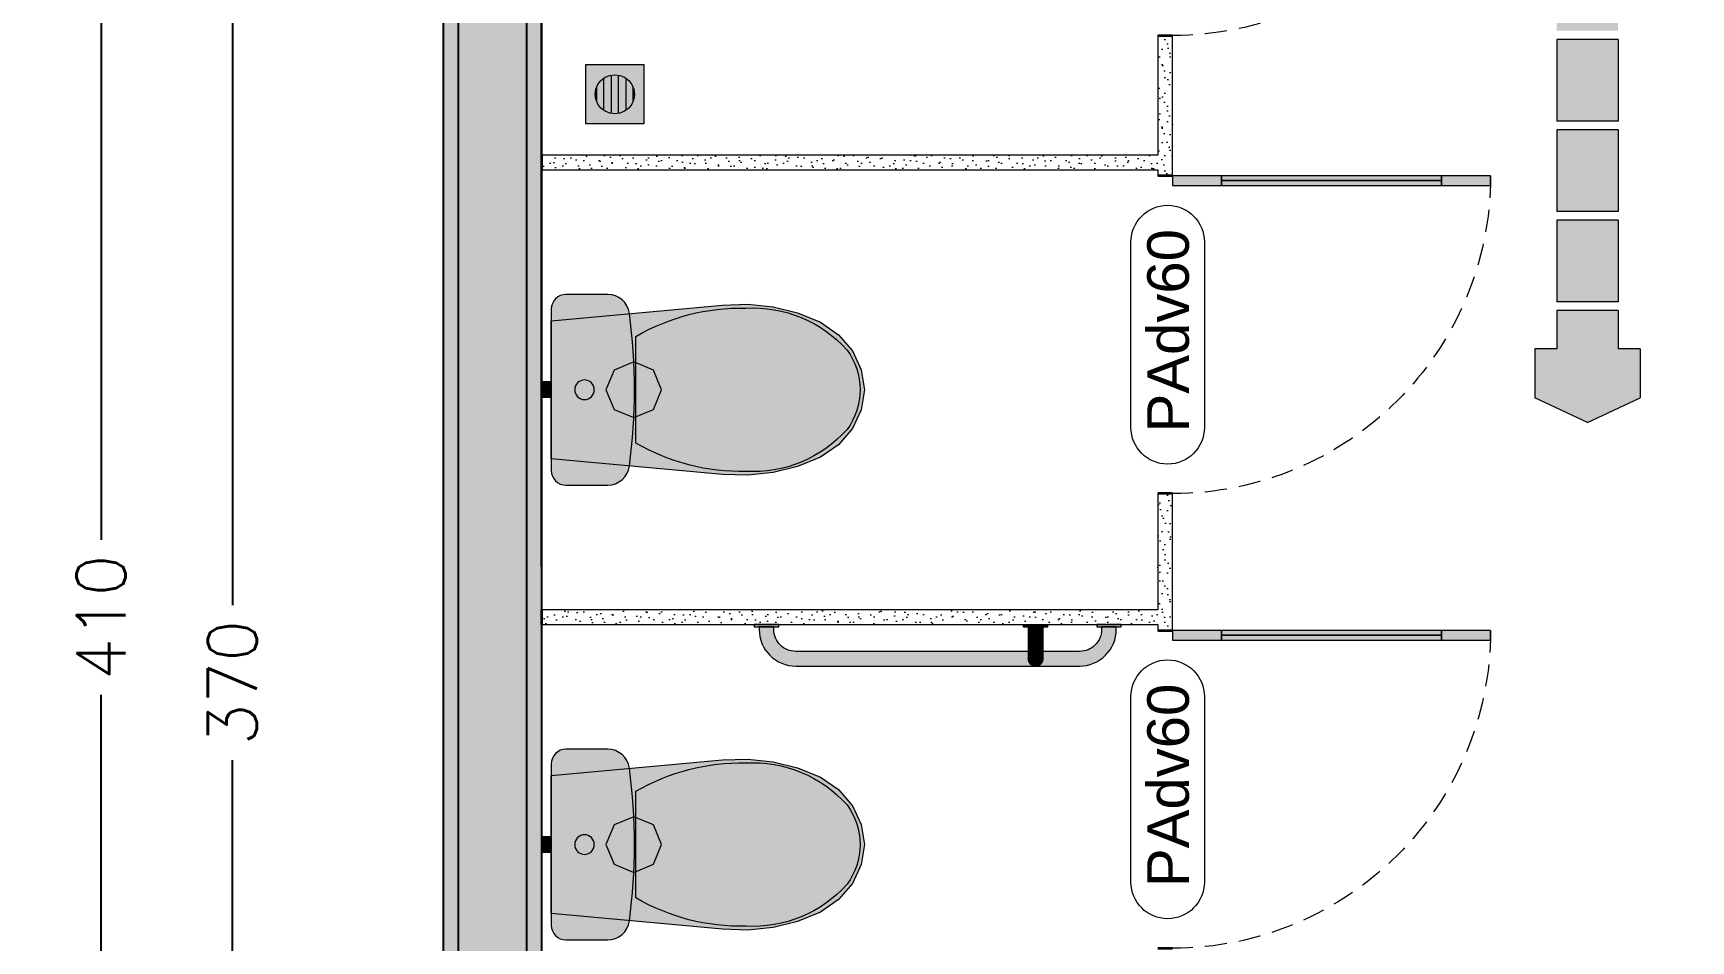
# Model space of a CAD drawing. Header units: metres. Extents: x -1783 to 21505, y -57 to 13660.
# Drawn here: x 11849.9 to 12188.8, y 12539.6 to 12725.2 of the extents above; entities that cross this region are included whole.
import ezdxf

# ---------------------------------------------------------------- set-up
doc = ezdxf.new("R2010")
doc.units = ezdxf.units.M
doc.header["$MEASUREMENT"] = 0
doc.linetypes.add('Dashed', pattern=[0.07, 0.045, -0.025])
for name, color, linetype, lineweight in [('Bombeiro', 1, 'Continuous', 0), ('LAJES.EST_Caneta_No__241', 7, 'Continuous', 13), ('LOUCAS-METAIS.ARQ_Caneta_No__96', 252, 'Continuous', 0), ('Marcadores de Porta Archicad_Caneta_No__7', 7, 'Continuous', 13), ('PAREDE CONSTRUIR_Caneta_No__241', 7, 'Continuous', 13), ('PAREDE CONSTRUIR_Caneta_No__3', 7, 'Continuous', 25), ('PAREDE.ARQ_Caneta_No__1', 7, 'Continuous', 35), ('PAREDE.ARQ_Caneta_No__241', 7, 'Continuous', 13), ('Portas Archicad_Caneta_No__1', 7, 'Continuous', 35), ('RALO_Caneta_No__96', 252, 'Continuous', 0)]:
    doc.layers.add(name, color=color, linetype=linetype, lineweight=lineweight)
for name, color, linetype in [('colorida chamar atenção', 10, 'Continuous'), ('cotas', 7, 'Continuous'), ('COTAS EXECUTIVO.EXEC', 7, 'Continuous'), ('Marcadores de Porta Archicad', 7, 'Continuous'), ('PAREDE CONSTRUIR', 7, 'Continuous'), ('Portas Archicad', 7, 'Continuous')]:
    doc.layers.add(name, color=color, linetype=linetype)
for name, color, linetype, lineweight, true_color in [('LOUCAS-METAIS.ARQ_Caneta_No__13', 7, 'Continuous', 0, 0xaaaaaa), ('LOUCAS-METAIS.ARQ_Caneta_No__18', 7, 'Continuous', 0, 0xdfdfdf), ('PAREDE.ARQ_Caneta_No__97', 7, 'Continuous', 5, 0x6b6b6b), ('Portas Archicad_Caneta_No__9', 7, 'Continuous', 5, 0x020202), ('Portas Archicad_Caneta_No__97', 7, 'Continuous', 5, 0x6b6b6b), ('RALO_Caneta_No__19', 7, 'Continuous', 0, 0xe9e9e9)]:
    doc.layers.add(name, color=color, linetype=linetype, lineweight=lineweight, true_color=true_color)
doc.styles.add('GENERATED_STYLE_1', font='arial.ttf')
doc.styles.add('R80', font='romans.shx', dxfattribs={"height": 10})
doc.dimstyles.new('1-50', dxfattribs={"dimtxt": 10, "dimasz": 5, "dimexe": 10, "dimexo": 10, "dimgap": 3, "dimtad": 1, "dimdec": 1, "dimrnd": 1, "dimdsep": 46, "dimtxsty": 'R80', "dimblk": 'DOT', "dimcen": 0, "dimclrd": 252, "dimclre": 252, "dimclrt": 252, "dimadec": 0, "dimazin": 0, "dimtfac": 1, "dimtdec": 1, "dimtix": 1, "dimtmove": 2, "dimatfit": 3, "dimldrblk": 'DOT', "dimfxl": 1, "dimtolj": 1, "dimarcsym": 0})
pattern_1 = [(45, (18585.2446, 16076.2687), (-1.59099026, 1.59099026), [0, -1.5, 0, -2.25]), (110, (18590.2446, 16076.2687), (2.1143084, 0.7695453), [0, -1.1, 0, -1.9])]

# ---------------------------------------------------------------- blocks, each defined once
blk = doc.blocks.new('_Dot')
at = {"color": 0, "linetype": 'ByBlock', "lineweight": -2}
blk.add_line((-0.5, 0), (-1, 0), dxfattribs=at)
at = {"color": 0, "linetype": 'ByBlock', "const_width": 0.5}
blk.add_lwpolyline([(-0.25, 0, 1), (0.25, 0, 1)], format="xyb", close=True, dxfattribs=at)
blk = doc.blocks.new('*D7198')
at = {"layer": 'COTAS EXECUTIVO.EXEC', "color": 252, "lineweight": -2, "transparency": 16777216}
for p, q in [((12086.34, 12791.3), (11880.68, 12791.3)), ((11890.68, 12786.3), (11890.68, 12608.21)), ((11890.68, 12425.89), (11890.68, 12576.49)), ((12711.34, 12420.89), (11880.68, 12420.89))]:
    blk.add_line(p, q, dxfattribs=at)
at = {"layer": 'COTAS EXECUTIVO.EXEC', "color": 252, "lineweight": -2, "transparency": 16777216, "xscale": 5, "yscale": 5, "zscale": 5}
for p, rotation in [((11890.68, 12791.3), 90), ((11890.68, 12420.89), 270)]:
    blk.add_blockref('_Dot', p, dxfattribs=dict(at, rotation=rotation))
at = {"layer": 'COTAS EXECUTIVO.EXEC', "color": 252, "transparency": 16777216, "insert": (11890.68, 12592.35), "char_height": 10, "attachment_point": 5, "rotation": 90, "style": 'R80'}
blk.add_mtext('\\A1;370', dxfattribs=at)
blk = doc.blocks.new('*D7249')
at = {"layer": 'COTAS EXECUTIVO.EXEC', "color": 252, "lineweight": -2, "transparency": 16777216}
for p, q in [((11953.84, 12616.1), (11953.84, 12855.05)), ((11963.84, 12821.3), (11963.84, 12855.05)), ((11948.84, 12845.05), (11943.84, 12845.05)), ((11953.84, 12845.05), (11963.84, 12845.05)), ((11968.84, 12845.05), (11973.84, 12845.05))]:
    blk.add_line(p, q, dxfattribs=at)
at = {"layer": 'COTAS EXECUTIVO.EXEC', "color": 252, "lineweight": -2, "transparency": 16777216, "xscale": 5, "yscale": 5, "zscale": 5}
blk.add_blockref('_Dot', (11953.84, 12845.05), dxfattribs=at)
at = {"layer": 'COTAS EXECUTIVO.EXEC', "color": 252, "lineweight": -2, "transparency": 16777216, "xscale": 5, "yscale": 5, "zscale": 5, "rotation": 180}
blk.add_blockref('_Dot', (11963.84, 12845.05), dxfattribs=at)
at = {"layer": 'COTAS EXECUTIVO.EXEC', "color": 252, "transparency": 16777216, "insert": (11936.12, 12845.05), "char_height": 10, "attachment_point": 5, "style": 'R80'}
blk.add_mtext('\\A1;10', dxfattribs=at)
blk = doc.blocks.new('*D7251')
at = {"layer": 'COTAS EXECUTIVO.EXEC', "color": 252, "lineweight": -2, "transparency": 16777216}
for p, q in [((12043.84, 12821.3), (12043.84, 12855.05)), ((12238.85, 12510.89), (12238.85, 12855.05)), ((12048.84, 12845.05), (12125.8, 12845.05)), ((12233.85, 12845.05), (12156.09, 12845.05))]:
    blk.add_line(p, q, dxfattribs=at)
at = {"layer": 'COTAS EXECUTIVO.EXEC', "color": 252, "lineweight": -2, "transparency": 16777216, "xscale": 5, "yscale": 5, "zscale": 5, "rotation": 180}
blk.add_blockref('_Dot', (12043.84, 12845.05), dxfattribs=at)
at = {"layer": 'COTAS EXECUTIVO.EXEC', "color": 252, "lineweight": -2, "transparency": 16777216, "xscale": 5, "yscale": 5, "zscale": 5}
blk.add_blockref('_Dot', (12238.85, 12845.05), dxfattribs=at)
at = {"layer": 'COTAS EXECUTIVO.EXEC', "color": 252, "transparency": 16777216, "insert": (12140.94, 12845.05), "char_height": 10, "attachment_point": 5, "style": 'R80'}
blk.add_mtext('\\A1;195', dxfattribs=at)
blk = doc.blocks.new('*D7408')
at = {"layer": 'COTAS EXECUTIVO.EXEC', "color": 252, "lineweight": -2, "transparency": 16777216}
for p, q in [((11923.84, 12811.3), (11853.83, 12811.3)), ((11863.83, 12806.3), (11863.83, 12621.55)), ((11863.83, 12405.89), (11863.83, 12589.84)), ((11923.84, 12400.89), (11853.83, 12400.89))]:
    blk.add_line(p, q, dxfattribs=at)
at = {"layer": 'COTAS EXECUTIVO.EXEC', "color": 252, "lineweight": -2, "transparency": 16777216, "xscale": 5, "yscale": 5, "zscale": 5}
for p, rotation in [((11863.83, 12811.3), 90), ((11863.83, 12400.89), 270)]:
    blk.add_blockref('_Dot', p, dxfattribs=dict(at, rotation=rotation))
at = {"layer": 'COTAS EXECUTIVO.EXEC', "color": 252, "transparency": 16777216, "insert": (11863.83, 12605.7), "char_height": 10, "attachment_point": 5, "rotation": 90, "style": 'R80'}
blk.add_mtext('\\A1;410', dxfattribs=at)
blk = doc.blocks.new('*D7442')
at = {"layer": 'COTAS EXECUTIVO.EXEC', "color": 252, "lineweight": -2, "transparency": 16777216}
for p, q in [((11933.84, 12524.25), (11933.84, 12885.48)), ((12238.85, 12510.89), (12238.85, 12885.48)), ((11938.84, 12875.48), (12056.74, 12875.48)), ((12233.85, 12875.48), (12088.46, 12875.48))]:
    blk.add_line(p, q, dxfattribs=at)
at = {"layer": 'COTAS EXECUTIVO.EXEC', "color": 252, "lineweight": -2, "transparency": 16777216, "xscale": 5, "yscale": 5, "zscale": 5, "rotation": 180}
blk.add_blockref('_Dot', (11933.84, 12875.48), dxfattribs=at)
at = {"layer": 'COTAS EXECUTIVO.EXEC', "color": 252, "lineweight": -2, "transparency": 16777216, "xscale": 5, "yscale": 5, "zscale": 5}
blk.add_blockref('_Dot', (12238.85, 12875.48), dxfattribs=at)
at = {"layer": 'COTAS EXECUTIVO.EXEC', "color": 252, "transparency": 16777216, "insert": (12072.6, 12875.48), "char_height": 10, "attachment_point": 5, "style": 'R80'}
blk.add_mtext('\\A1;305', dxfattribs=at)
blk = doc.blocks.new('Door 26_5')
at = {"layer": 'Portas Archicad', "linetype": 'Continuous', "lineweight": 0, "true_color": 0xffffff}
for points in [[(0.325, 0.65), (0.305, 0.65), (0.305, 0.55), (0.325, 0.55)], [(0.315, 0.55), (0.305, 0.55), (0.305, 0.1), (0.315, 0.1)], [(0.325, 0.55), (0.315, 0.55), (0.315, 0.1), (0.325, 0.1)], [(0.305, 0), (0.325, 0), (0.325, 0.1), (0.305, 0.1)]]:
    blk.add_hatch(color=7, dxfattribs=at).paths.add_polyline_path(points)
at = {"layer": 'Portas Archicad_Caneta_No__1', "color": 7, "linetype": 'Continuous', "lineweight": 35}
for p, q in [((-0.325, -0.03), (-0.325, 0)), ((-0.325, -0.03), (-0.325, 0)), ((0.325, -0.03), (0.325, 0)), ((0.325, -0.03), (0.325, 0))]:
    blk.add_line(p, q, dxfattribs=at)
at = {"layer": 'Portas Archicad_Caneta_No__9', "color": 18, "linetype": 'Continuous', "lineweight": 5, "true_color": 0x020202}
for p, q in [((0.305, 0.55), (0.305, 0.65)), ((0.305, 0.65), (0.325, 0.65)), ((0.325, 0.65), (0.325, 0.55)), ((0.325, 0.55), (0.305, 0.55)), ((0.315, 0.55), (0.315, 0.1)), ((0.305, 0), (0.305, 0.1)), ((0.305, 0.1), (0.325, 0.1)), ((0.325, 0.1), (0.325, 0)), ((0.325, 0), (0.305, 0))]:
    blk.add_line(p, q, dxfattribs=at)
at = {"layer": 'Portas Archicad_Caneta_No__9', "color": 18, "linetype": 'Continuous', "lineweight": 5, "true_color": 0x020202, "flags": 128}
for points in [[(0.315, 0.55), (0.315, 0.1), (0.305, 0.1), (0.305, 0.55)], [(0.325, 0.55), (0.325, 0.1), (0.315, 0.1), (0.315, 0.55)]]:
    blk.add_lwpolyline(points, close=True, dxfattribs=at)
at = {"layer": 'Portas Archicad_Caneta_No__97', "color": 251, "linetype": 'Dashed', "lineweight": 5, "true_color": 0x6b6b6b}
blk.add_arc((0.325, 0), 0.65, 90, 180, dxfattribs=at)
blk = doc.blocks.new('Door 26_6')
at = {"layer": 'Portas Archicad', "linetype": 'Continuous', "lineweight": 0, "true_color": 0xffffff}
for points in [[(0.325, 0.65), (0.305, 0.65), (0.305, 0.55), (0.325, 0.55)], [(0.315, 0.55), (0.305, 0.55), (0.305, 0.1), (0.315, 0.1)], [(0.325, 0.55), (0.315, 0.55), (0.315, 0.1), (0.325, 0.1)], [(0.305, 0), (0.325, 0), (0.325, 0.1), (0.305, 0.1)]]:
    blk.add_hatch(color=7, dxfattribs=at).paths.add_polyline_path(points)
at = {"layer": 'Portas Archicad_Caneta_No__1', "color": 7, "linetype": 'Continuous', "lineweight": 35}
for p, q in [((-0.325, 0), (-0.325, -0.03)), ((-0.325, 0), (-0.325, -0.03)), ((0.325, 0), (0.325, -0.03)), ((0.325, 0), (0.325, -0.03))]:
    blk.add_line(p, q, dxfattribs=at)
at = {"layer": 'Portas Archicad_Caneta_No__9', "color": 18, "linetype": 'Continuous', "lineweight": 5, "true_color": 0x020202}
for p, q in [((0.305, 0.55), (0.305, 0.65)), ((0.305, 0.65), (0.325, 0.65)), ((0.325, 0.65), (0.325, 0.55)), ((0.325, 0.55), (0.305, 0.55)), ((0.315, 0.55), (0.315, 0.1)), ((0.305, 0), (0.305, 0.1)), ((0.305, 0.1), (0.325, 0.1)), ((0.325, 0.1), (0.325, 0)), ((0.325, 0), (0.305, 0))]:
    blk.add_line(p, q, dxfattribs=at)
at = {"layer": 'Portas Archicad_Caneta_No__9', "color": 18, "linetype": 'Continuous', "lineweight": 5, "true_color": 0x020202, "flags": 128}
for points in [[(0.315, 0.55), (0.315, 0.1), (0.305, 0.1), (0.305, 0.55)], [(0.325, 0.55), (0.325, 0.1), (0.315, 0.1), (0.315, 0.55)]]:
    blk.add_lwpolyline(points, close=True, dxfattribs=at)
at = {"layer": 'Portas Archicad_Caneta_No__97', "color": 251, "linetype": 'Dashed', "lineweight": 5, "true_color": 0x6b6b6b}
blk.add_arc((0.325, 0), 0.65, 90, 180, dxfattribs=at)
blk = doc.blocks.new('WC Disabled 26')
at = {"layer": 'LOUCAS-METAIS.ARQ_Caneta_No__18', "linetype": 'Continuous', "lineweight": 0, "true_color": 0xdfdfdf}
for points in [[(-0.0113, -0.02), (0, -0.02), (0, 0), (-0.0113, 0)], [(0, -0.02), (0.0113, -0.02), (0.0113, 0), (0, 0)], [(0.0113, -0.02), (0.016, -0.02), (0.016, 0), (0.0113, 0)], [(0.165, -0.02), (-0.165, -0.02, 0.414214), (-0.195, -0.05), (-0.195, -0.1354, 0.375967), (-0.1562, -0.1797, 0.066259), (0.1562, -0.1797, 0.375967), (0.195, -0.1354), (0.195, -0.05, 0.414214)], [(-0.1694, -0.4734), (-0.157, -0.5232), (-0.138, -0.5701), (-0.1124, -0.6073), (-0.0794, -0.6358), (-0.041, -0.6538), (0, -0.66), (0.041, -0.6538), (0.0794, -0.6358), (0.1124, -0.6073), (0.138, -0.5701), (0.157, -0.5232), (0.1694, -0.4734), (0.1749, -0.4221), (0.1733, -0.3704), (0.141, -0.02), (-0.141, -0.02), (-0.1733, -0.3704), (-0.1749, -0.4221)], [(-0.016, -0.02), (-0.0113, -0.02), (-0.0113, 0), (-0.016, 0)]]:
    blk.add_hatch(color=254, dxfattribs=at).paths.add_polyline_path(points)
at = {"layer": 'LOUCAS-METAIS.ARQ_Caneta_No__13', "color": 253, "linetype": 'Continuous', "lineweight": 0, "true_color": 0xaaaaaa}
for p, q in [((-0.0113, 0), (0, 0)), ((0, 0), (0.0113, 0)), ((0.0113, 0), (0.016, 0)), ((0.016, -0.02), (0.016, 0)), ((-0.016, 0), (-0.0113, 0)), ((-0.016, -0.02), (-0.016, 0)), ((-0.016, -0.02), (-0.0113, -0.02)), ((-0.0113, -0.02), (0, -0.02)), ((0, -0.02), (0.0113, -0.02)), ((0.0113, -0.02), (0.016, -0.02)), ((-0.0403, -0.1484), (0, -0.1317)), ((0, -0.1317), (0.0403, -0.1484)), ((-0.057, -0.1887), (-0.0403, -0.1484)), ((0.0403, -0.1484), (0.057, -0.1887)), ((0, -0.193), (-0.1089, -0.193)), ((-0.0403, -0.229), (-0.057, -0.1887)), ((0.1089, -0.193), (0, -0.193)), ((0.057, -0.1887), (0.0403, -0.229)), ((0, -0.2457), (-0.0403, -0.229)), ((0.0403, -0.229), (0, -0.2457))]:
    blk.add_line(p, q, dxfattribs=at)
at = {"layer": 'LOUCAS-METAIS.ARQ_Caneta_No__13', "color": 253, "linetype": 'Continuous', "lineweight": 0, "true_color": 0xaaaaaa, "flags": 128}
blk.add_lwpolyline([(0.165, -0.02, -0.414214), (0.195, -0.05), (0.195, -0.1354, -0.375967), (0.1562, -0.1797, -0.066259), (-0.1562, -0.1797, -0.375967), (-0.195, -0.1354), (-0.195, -0.05, -0.414214), (-0.165, -0.02)], format="xyb", close=True, dxfattribs=at)
blk.add_lwpolyline([(-0.1694, -0.4734), (-0.157, -0.5232), (-0.138, -0.5701), (-0.1124, -0.6073), (-0.0794, -0.6358), (-0.041, -0.6538), (0, -0.66), (0.041, -0.6538), (0.0794, -0.6358), (0.1124, -0.6073), (0.138, -0.5701), (0.157, -0.5232), (0.1694, -0.4734), (0.1749, -0.4221), (0.1733, -0.3704), (0.141, -0.02), (-0.141, -0.02), (-0.1733, -0.3704), (-0.1749, -0.4221)], close=True, dxfattribs=at)
at = {"layer": 'LOUCAS-METAIS.ARQ_Caneta_No__13', "color": 253, "linetype": 'Continuous', "lineweight": 0, "true_color": 0xaaaaaa}
blk.add_circle((0, -0.088), 0.02, dxfattribs=at)
for centre, major_axis, start_param, end_param in [((0.2581, -0.4079), (0, 0.4255), 1.041392, 1.594412), ((-0.2581, -0.4079), (0, 0.4255), 4.688771, 5.241791), ((0.0895, -0.4323), (0, 0.2571), 1.515065, 2.415654), ((-0.0895, -0.4323), (0, 0.2571), 3.867528, 4.768116), ((0.0008, -0.5128), (0, 0.1386), 2.509088, 3.135732), ((-0.0008, -0.5128), (0, 0.1386), 3.147454, 3.774097)]:
    blk.add_ellipse(centre, major_axis=major_axis, ratio=0.999377, start_param=start_param, end_param=end_param, dxfattribs=at)
blk = doc.blocks.new('Rectangular Floor Drain 26')
at = {"layer": 'RALO_Caneta_No__19', "linetype": 'Continuous', "lineweight": 0, "true_color": 0xe9e9e9}
h = blk.add_hatch(color=254, dxfattribs=at)
h.paths.add_polyline_path([(-0.06, 0.06), (-0.06, -0.06), (0.06, -0.06), (0.06, 0.06)])
h.paths.add_polyline_path([(0.04, 0), (0.0386, -0.0104), (0.0346, -0.02), (0.0283, -0.0283), (0.02, -0.0346), (0.0104, -0.0386), (0, -0.04), (-0.0104, -0.0386), (-0.02, -0.0346), (-0.0283, -0.0283), (-0.0346, -0.02), (-0.0386, -0.0104), (-0.04, 0), (-0.0386, 0.0104), (-0.0346, 0.02), (-0.0283, 0.0283), (-0.02, 0.0346), (-0.0104, 0.0386), (0, 0.04), (0.0104, 0.0386), (0.02, 0.0346), (0.0283, 0.0283), (0.0346, 0.02), (0.0386, 0.0104)], flags=0)
for points in [[(-0.0283, 0.0283), (-0.0327, 0.0225), (0.0327, 0.0225), (0.0283, 0.0283), (0.02, 0.0346), (0.0131, 0.0375), (-0.0131, 0.0375), (-0.02, 0.0346)], [(-0.0131, 0.0375), (0.0131, 0.0375), (0.0104, 0.0386), (0, 0.04), (-0.0104, 0.0386)], [(-0.039, 0.0075), (-0.04, 0), (-0.039, -0.0075), (0.039, -0.0075), (0.04, 0), (0.039, 0.0075)], [(-0.0386, 0.0104), (-0.039, 0.0075), (0.039, 0.0075), (0.0386, 0.0104), (0.0346, 0.02), (0.0327, 0.0225), (-0.0327, 0.0225), (-0.0346, 0.02)], [(-0.039, -0.0075), (-0.0386, -0.0104), (-0.0346, -0.02), (-0.0327, -0.0225), (0.0327, -0.0225), (0.0346, -0.02), (0.0386, -0.0104), (0.039, -0.0075)], [(-0.0327, -0.0225), (-0.0283, -0.0283), (-0.02, -0.0346), (-0.0131, -0.0375), (0.0131, -0.0375), (0.02, -0.0346), (0.0283, -0.0283), (0.0327, -0.0225)], [(0.0131, -0.0375), (-0.0131, -0.0375), (-0.0104, -0.0386), (0, -0.04), (0.0104, -0.0386)]]:
    blk.add_hatch(color=254, dxfattribs=at).paths.add_polyline_path(points)
at = {"layer": 'RALO_Caneta_No__96', "color": 252, "linetype": 'Continuous', "lineweight": 0}
for p, q in [((-0.06, 0.06), (-0.06, -0.06)), ((0.06, 0.06), (-0.06, 0.06)), ((-0.0283, 0.0283), (-0.02, 0.0346)), ((-0.02, 0.0346), (-0.0104, 0.0386)), ((0.0131, 0.0375), (-0.0131, 0.0375)), ((-0.0104, 0.0386), (0, 0.04)), ((0, 0.04), (0.0104, 0.0386)), ((0.0104, 0.0386), (0.02, 0.0346)), ((0.02, 0.0346), (0.0283, 0.0283)), ((0.06, -0.06), (0.06, 0.06)), ((-0.04, 0), (-0.0386, 0.0104)), ((-0.0386, -0.0104), (-0.04, 0)), ((0.039, 0.0075), (-0.039, 0.0075)), ((-0.0386, 0.0104), (-0.0346, 0.02)), ((-0.0346, 0.02), (-0.0283, 0.0283)), ((-0.0327, 0.0225), (0.0327, 0.0225)), ((0.0283, 0.0283), (0.0346, 0.02)), ((0.0346, 0.02), (0.0386, 0.0104)), ((0.0386, 0.0104), (0.04, 0)), ((0.04, 0), (0.0386, -0.0104)), ((-0.039, -0.0075), (0.039, -0.0075)), ((-0.0346, -0.02), (-0.0386, -0.0104)), ((-0.0283, -0.0283), (-0.0346, -0.02)), ((0.0327, -0.0225), (-0.0327, -0.0225)), ((-0.02, -0.0346), (-0.0283, -0.0283)), ((0.0283, -0.0283), (0.02, -0.0346)), ((0.0346, -0.02), (0.0283, -0.0283)), ((0.0386, -0.0104), (0.0346, -0.02)), ((-0.06, -0.06), (0.06, -0.06)), ((-0.0104, -0.0386), (-0.02, -0.0346)), ((-0.0131, -0.0375), (0.0131, -0.0375)), ((0, -0.04), (-0.0104, -0.0386)), ((0.0104, -0.0386), (0, -0.04)), ((0.02, -0.0346), (0.0104, -0.0386))]:
    blk.add_line(p, q, dxfattribs=at)
blk = doc.blocks.new('Grab Bar 26_4')
at = {"layer": 'LOUCAS-METAIS.ARQ_Caneta_No__18', "linetype": 'Continuous', "lineweight": 0, "true_color": 0xdfdfdf}
for points in [[(-0.375, 0), (-0.375, -0.005), (-0.325, -0.005), (-0.325, 0)], [(0.325, 0), (0.325, -0.005), (0.375, -0.005), (0.375, 0)], [(-0.365, -0.005), (-0.365, -0.01, 0.414214), (-0.29, -0.085), (0.29, -0.085, 0.414214), (0.365, -0.01), (0.365, -0.005), (0.335, -0.005), (0.335, -0.01, -0.414214), (0.29, -0.055), (-0.29, -0.055, -0.414214), (-0.335, -0.01), (-0.335, -0.005)]]:
    blk.add_hatch(color=254, dxfattribs=at).paths.add_polyline_path(points)
at = {"layer": 'LOUCAS-METAIS.ARQ_Caneta_No__96', "color": 252, "linetype": 'Continuous', "lineweight": 0, "flags": 128}
for points in [[(-0.375, 0), (-0.375, -0.005), (-0.325, -0.005), (-0.325, 0)], [(0.325, 0), (0.325, -0.005), (0.375, -0.005), (0.375, 0)]]:
    blk.add_lwpolyline(points, close=True, dxfattribs=at)
blk.add_lwpolyline([(-0.365, -0.005), (-0.365, -0.01, 0.414214), (-0.29, -0.085), (0.29, -0.085, 0.414214), (0.365, -0.01), (0.365, -0.005), (0.335, -0.005), (0.335, -0.01, -0.414214), (0.29, -0.055), (-0.29, -0.055, -0.414214), (-0.335, -0.01), (-0.335, -0.005)], format="xyb", close=True, dxfattribs=at)
blk = doc.blocks.new('Grab Bar 26_3')
at = {"layer": 'LOUCAS-METAIS.ARQ_Caneta_No__18', "linetype": 'Continuous', "lineweight": 0, "true_color": 0xdfdfdf}
for points in [[(-0.017, 0), (-0.017, -0.005), (-0.0108, -0.005), (-0.0108, 0)], [(-0.0108, -0.005), (-0.0037, -0.005), (-0.0037, 0), (-0.0108, 0)], [(-0.0037, 0), (-0.0037, -0.005), (0.0037, -0.005), (0.0037, 0)], [(0.0037, -0.005), (0.0108, -0.005), (0.0108, 0), (0.0037, 0)], [(0.0108, 0), (0.0108, -0.005), (0.017, -0.005), (0.017, 0)], [(0.017, -0.005), (0.0217, -0.005), (0.0217, 0), (0.017, 0)], [(0.0217, -0.005), (0.0244, -0.005), (0.0244, 0), (0.0217, 0)], [(0.0244, 0), (0.0244, -0.005), (0.0249, -0.005), (0.0249, 0)], [(-0.0249, 0), (-0.0249, -0.005), (-0.0244, -0.005), (-0.0244, 0)], [(-0.0244, -0.005), (-0.0217, -0.005), (-0.0217, 0), (-0.0244, 0)], [(-0.0217, -0.005), (-0.017, -0.005), (-0.017, 0), (-0.0217, 0)], [(-0.015, -0.01), (-0.0147, -0.0102), (-0.0147, -0.005), (-0.015, -0.005)], [(-0.015, -0.01), (-0.015, -0.0234), (-0.0147, -0.024), (-0.0147, -0.0102)], [(-0.0147, -0.024), (-0.015, -0.0234), (-0.015, -0.0361), (-0.0147, -0.0373)], [(-0.0147, -0.005), (-0.0147, -0.0102), (-0.014, -0.0103), (-0.014, -0.005)], [(-0.0147, -0.0102), (-0.0147, -0.024), (-0.014, -0.0246), (-0.014, -0.0103)], [(-0.0147, -0.024), (-0.0147, -0.0373), (-0.014, -0.0384), (-0.014, -0.0246)], [(-0.014, -0.0103), (-0.0129, -0.0104), (-0.0129, -0.005), (-0.014, -0.005)], [(-0.014, -0.0246), (-0.0129, -0.0251), (-0.0129, -0.0104), (-0.014, -0.0103)], [(-0.014, -0.0246), (-0.014, -0.0384), (-0.0129, -0.0394), (-0.0129, -0.0251)], [(-0.0129, -0.005), (-0.0129, -0.0104), (-0.0113, -0.0106), (-0.0113, -0.005)], [(-0.0113, -0.0106), (-0.0129, -0.0104), (-0.0129, -0.0251), (-0.0113, -0.0256)], [(-0.0129, -0.0251), (-0.0129, -0.0394), (-0.0113, -0.0403), (-0.0113, -0.0256)], [(-0.0113, -0.005), (-0.0113, -0.0106), (-0.0094, -0.0107), (-0.0094, -0.005)], [(-0.0094, -0.0107), (-0.0113, -0.0106), (-0.0113, -0.0256), (-0.0094, -0.026)], [(-0.0094, -0.026), (-0.0113, -0.0256), (-0.0113, -0.0403), (-0.0094, -0.0411)], [(-0.0094, -0.0107), (-0.0073, -0.0107), (-0.0073, -0.005), (-0.0094, -0.005)], [(-0.0094, -0.0107), (-0.0094, -0.026), (-0.0073, -0.0263), (-0.0073, -0.0107)], [(-0.0094, -0.0411), (-0.0073, -0.0418), (-0.0073, -0.0263), (-0.0094, -0.026)], [(-0.0073, -0.005), (-0.0073, -0.0107), (-0.0049, -0.0108), (-0.0049, -0.005)], [(-0.0049, -0.0108), (-0.0073, -0.0107), (-0.0073, -0.0263), (-0.0049, -0.0265)], [(-0.0049, -0.0265), (-0.0073, -0.0263), (-0.0073, -0.0418), (-0.0049, -0.0422)], [(-0.0049, -0.005), (-0.0049, -0.0108), (-0.0023, -0.0108), (-0.0023, -0.005)], [(-0.0023, -0.0108), (-0.0049, -0.0108), (-0.0049, -0.0265), (-0.0023, -0.0267)], [(-0.0023, -0.0267), (-0.0049, -0.0265), (-0.0049, -0.0422), (-0.0023, -0.0425)], [(-0.0023, -0.005), (-0.0023, -0.0108), (0.0003, -0.0108), (0.0003, -0.005)], [(0.0003, -0.0108), (-0.0023, -0.0108), (-0.0023, -0.0267), (0.0003, -0.0267)], [(0.0003, -0.0267), (-0.0023, -0.0267), (-0.0023, -0.0425), (0.0003, -0.0426)], [(0.0003, -0.005), (0.0003, -0.0108), (0.0029, -0.0108), (0.0029, -0.005)], [(0.0029, -0.0108), (0.0003, -0.0108), (0.0003, -0.0267), (0.0029, -0.0266)], [(0.0029, -0.0266), (0.0003, -0.0267), (0.0003, -0.0426), (0.0029, -0.0425)], [(0.0029, -0.0108), (0.0054, -0.0108), (0.0054, -0.005), (0.0029, -0.005)], [(0.0029, -0.0266), (0.0054, -0.0265), (0.0054, -0.0108), (0.0029, -0.0108)], [(0.0029, -0.0425), (0.0054, -0.0421), (0.0054, -0.0265), (0.0029, -0.0266)], [(0.0054, -0.005), (0.0054, -0.0108), (0.0077, -0.0107), (0.0077, -0.005)], [(0.0077, -0.0107), (0.0054, -0.0108), (0.0054, -0.0265), (0.0077, -0.0262)], [(0.0077, -0.0262), (0.0054, -0.0265), (0.0054, -0.0421), (0.0077, -0.0416)], [(0.0077, -0.005), (0.0077, -0.0107), (0.0098, -0.0106), (0.0098, -0.005)], [(0.0098, -0.0106), (0.0077, -0.0107), (0.0077, -0.0262), (0.0098, -0.0259)], [(0.0098, -0.0259), (0.0077, -0.0262), (0.0077, -0.0416), (0.0098, -0.041)], [(0.0098, -0.005), (0.0098, -0.0106), (0.0117, -0.0105), (0.0117, -0.005)], [(0.0098, -0.0106), (0.0098, -0.0259), (0.0117, -0.0255), (0.0117, -0.0105)], [(0.0098, -0.0259), (0.0098, -0.041), (0.0117, -0.0402), (0.0117, -0.0255)], [(0.0117, -0.005), (0.0117, -0.0105), (0.0131, -0.0104), (0.0131, -0.005)], [(0.0131, -0.0104), (0.0117, -0.0105), (0.0117, -0.0255), (0.0131, -0.025)], [(0.0117, -0.0255), (0.0117, -0.0402), (0.0131, -0.0392), (0.0131, -0.025)], [(0.0131, -0.005), (0.0131, -0.0104), (0.0142, -0.0103), (0.0142, -0.005)], [(0.0142, -0.0103), (0.0131, -0.0104), (0.0131, -0.025), (0.0142, -0.0244)], [(0.0131, -0.025), (0.0131, -0.0392), (0.0142, -0.0382), (0.0142, -0.0244)], [(0.0142, -0.005), (0.0142, -0.0103), (0.0148, -0.0101), (0.0148, -0.005)], [(0.0142, -0.0103), (0.0142, -0.0244), (0.0148, -0.0239), (0.0148, -0.0101)], [(0.0142, -0.0244), (0.0142, -0.0382), (0.0148, -0.0371), (0.0148, -0.0239)], [(0.015, -0.005), (0.0148, -0.005), (0.0148, -0.0101), (0.015, -0.01)], [(0.0148, -0.0101), (0.0148, -0.0239), (0.015, -0.0233), (0.015, -0.01)], [(0.015, -0.0233), (0.0148, -0.0239), (0.0148, -0.0371), (0.015, -0.0359)], [(-0.015, -0.0476), (-0.0147, -0.0492), (-0.0147, -0.0373), (-0.015, -0.0361)], [(-0.0147, -0.0492), (-0.015, -0.0476), (-0.015, -0.0571), (-0.0147, -0.0592)], [(-0.0147, -0.0592), (-0.015, -0.0571), (-0.015, -0.0643), (-0.0147, -0.0667)], [(-0.015, -0.0688), (-0.0147, -0.0713), (-0.0147, -0.0667), (-0.015, -0.0643)], [(-0.014, -0.0384), (-0.0147, -0.0373), (-0.0147, -0.0492), (-0.014, -0.0508)], [(-0.014, -0.0508), (-0.0147, -0.0492), (-0.0147, -0.0592), (-0.014, -0.0611)], [(-0.0147, -0.0592), (-0.0147, -0.0667), (-0.014, -0.0689), (-0.014, -0.0611)], [(-0.0147, -0.0667), (-0.0147, -0.0713), (-0.014, -0.0738), (-0.014, -0.0689)], [(-0.014, -0.0508), (-0.0129, -0.0523), (-0.0129, -0.0394), (-0.014, -0.0384)], [(-0.014, -0.0508), (-0.014, -0.0611), (-0.0129, -0.063), (-0.0129, -0.0523)], [(-0.014, -0.0611), (-0.014, -0.0689), (-0.0129, -0.0711), (-0.0129, -0.063)], [(-0.0129, -0.0394), (-0.0129, -0.0523), (-0.0113, -0.0536), (-0.0113, -0.0403)], [(-0.0129, -0.0523), (-0.0129, -0.063), (-0.0113, -0.0647), (-0.0113, -0.0536)], [(-0.0129, -0.0711), (-0.0113, -0.073), (-0.0113, -0.0647), (-0.0129, -0.063)], [(-0.0113, -0.0403), (-0.0113, -0.0536), (-0.0094, -0.0547), (-0.0094, -0.0411)], [(-0.0113, -0.0647), (-0.0094, -0.0661), (-0.0094, -0.0547), (-0.0113, -0.0536)], [(-0.0113, -0.0647), (-0.0113, -0.073), (-0.0094, -0.0746), (-0.0094, -0.0661)], [(-0.0094, -0.0411), (-0.0094, -0.0547), (-0.0073, -0.0556), (-0.0073, -0.0418)], [(-0.0094, -0.0547), (-0.0094, -0.0661), (-0.0073, -0.0672), (-0.0073, -0.0556)], [(-0.0094, -0.0661), (-0.0094, -0.0746), (-0.0073, -0.076), (-0.0073, -0.0672)], [(-0.0073, -0.0418), (-0.0073, -0.0556), (-0.0049, -0.0563), (-0.0049, -0.0422)], [(-0.0073, -0.0556), (-0.0073, -0.0672), (-0.0049, -0.0681), (-0.0049, -0.0563)], [(-0.0073, -0.076), (-0.0049, -0.0769), (-0.0049, -0.0681), (-0.0073, -0.0672)], [(-0.0049, -0.0563), (-0.0023, -0.0567), (-0.0023, -0.0425), (-0.0049, -0.0422)], [(-0.0049, -0.0563), (-0.0049, -0.0681), (-0.0023, -0.0686), (-0.0023, -0.0567)], [(-0.0023, -0.0425), (-0.0023, -0.0567), (0.0003, -0.0568), (0.0003, -0.0426)], [(-0.0023, -0.0686), (0.0003, -0.0687), (0.0003, -0.0568), (-0.0023, -0.0567)], [(0.0003, -0.0426), (0.0003, -0.0568), (0.0029, -0.0566), (0.0029, -0.0425)], [(0.0003, -0.0687), (0.0029, -0.0685), (0.0029, -0.0566), (0.0003, -0.0568)], [(0.0029, -0.0425), (0.0029, -0.0566), (0.0054, -0.0562), (0.0054, -0.0421)], [(0.0029, -0.0566), (0.0029, -0.0685), (0.0054, -0.0679), (0.0054, -0.0562)], [(0.0054, -0.0421), (0.0054, -0.0562), (0.0077, -0.0555), (0.0077, -0.0416)], [(0.0054, -0.0562), (0.0054, -0.0679), (0.0077, -0.067), (0.0077, -0.0555)], [(0.0054, -0.0679), (0.0054, -0.0768), (0.0077, -0.0757), (0.0077, -0.067)], [(0.0077, -0.0416), (0.0077, -0.0555), (0.0098, -0.0545), (0.0098, -0.041)], [(0.0077, -0.0555), (0.0077, -0.067), (0.0098, -0.0658), (0.0098, -0.0545)], [(0.0077, -0.0757), (0.0098, -0.0743), (0.0098, -0.0658), (0.0077, -0.067)], [(0.0098, -0.041), (0.0098, -0.0545), (0.0117, -0.0533), (0.0117, -0.0402)], [(0.0098, -0.0658), (0.0117, -0.0643), (0.0117, -0.0533), (0.0098, -0.0545)], [(0.0098, -0.0658), (0.0098, -0.0743), (0.0117, -0.0726), (0.0117, -0.0643)], [(0.0117, -0.0402), (0.0117, -0.0533), (0.0131, -0.052), (0.0131, -0.0392)], [(0.0117, -0.0533), (0.0117, -0.0643), (0.0131, -0.0626), (0.0131, -0.052)], [(0.0117, -0.0726), (0.0131, -0.0707), (0.0131, -0.0626), (0.0117, -0.0643)], [(0.0142, -0.0382), (0.0131, -0.0392), (0.0131, -0.052), (0.0142, -0.0505)], [(0.0131, -0.0626), (0.0142, -0.0608), (0.0142, -0.0505), (0.0131, -0.052)], [(0.0131, -0.0626), (0.0131, -0.0707), (0.0142, -0.0685), (0.0142, -0.0608)], [(0.0142, -0.0505), (0.0148, -0.0489), (0.0148, -0.0371), (0.0142, -0.0382)], [(0.0142, -0.0505), (0.0142, -0.0608), (0.0148, -0.0588), (0.0148, -0.0489)], [(0.0142, -0.0608), (0.0142, -0.0685), (0.0148, -0.0662), (0.0148, -0.0588)], [(0.0142, -0.0685), (0.0142, -0.0733), (0.0148, -0.0708), (0.0148, -0.0662)], [(0.0148, -0.0371), (0.0148, -0.0489), (0.015, -0.0472), (0.015, -0.0359)], [(0.015, -0.0472), (0.0148, -0.0489), (0.0148, -0.0588), (0.015, -0.0567)], [(0.015, -0.0567), (0.0148, -0.0588), (0.0148, -0.0662), (0.015, -0.0638)], [(0.0148, -0.0662), (0.0148, -0.0708), (0.015, -0.0682), (0.015, -0.0638)], [(-0.0147, -0.0713), (-0.015, -0.0688), (-0.015, -0.0703), (-0.0147, -0.0729)], [(-0.014, -0.0738), (-0.0147, -0.0713), (-0.0147, -0.0729), (-0.014, -0.0754)], [(-0.014, -0.0689), (-0.014, -0.0738), (-0.0129, -0.0761), (-0.0129, -0.0711)], [(-0.014, -0.0754), (-0.0129, -0.0777), (-0.0129, -0.0761), (-0.014, -0.0738)], [(-0.0129, -0.0711), (-0.0129, -0.0761), (-0.0113, -0.0782), (-0.0113, -0.073)], [(-0.0113, -0.0782), (-0.0129, -0.0761), (-0.0129, -0.0777), (-0.0113, -0.0798)], [(-0.0113, -0.073), (-0.0113, -0.0782), (-0.0094, -0.0799), (-0.0094, -0.0746)], [(-0.0094, -0.0799), (-0.0113, -0.0782), (-0.0113, -0.0798), (-0.0094, -0.0817)], [(-0.0094, -0.0746), (-0.0094, -0.0799), (-0.0073, -0.0814), (-0.0073, -0.076)], [(-0.0094, -0.0799), (-0.0094, -0.0817), (-0.0073, -0.0831), (-0.0073, -0.0814)], [(-0.0073, -0.0814), (-0.0049, -0.0824), (-0.0049, -0.0769), (-0.0073, -0.076)], [(-0.0049, -0.0824), (-0.0073, -0.0814), (-0.0073, -0.0831), (-0.0049, -0.0842)], [(-0.0049, -0.0769), (-0.0023, -0.0775), (-0.0023, -0.0686), (-0.0049, -0.0681)], [(-0.0049, -0.0824), (-0.0023, -0.083), (-0.0023, -0.0775), (-0.0049, -0.0769)], [(-0.0023, -0.083), (-0.0049, -0.0824), (-0.0049, -0.0842), (-0.0023, -0.0848)], [(-0.0023, -0.0775), (0.0003, -0.0777), (0.0003, -0.0687), (-0.0023, -0.0686)], [(-0.0023, -0.083), (0.0003, -0.0832), (0.0003, -0.0777), (-0.0023, -0.0775)], [(0.0003, -0.0832), (-0.0023, -0.083), (-0.0023, -0.0848), (0.0003, -0.085)], [(0.0003, -0.0687), (0.0003, -0.0777), (0.0029, -0.0774), (0.0029, -0.0685)], [(0.0003, -0.0777), (0.0003, -0.0832), (0.0029, -0.0829), (0.0029, -0.0774)], [(0.0029, -0.0829), (0.0003, -0.0832), (0.0003, -0.085), (0.0029, -0.0847)], [(0.0029, -0.0685), (0.0029, -0.0774), (0.0054, -0.0768), (0.0054, -0.0679)], [(0.0029, -0.0774), (0.0029, -0.0829), (0.0054, -0.0822), (0.0054, -0.0768)], [(0.0029, -0.0829), (0.0029, -0.0847), (0.0054, -0.084), (0.0054, -0.0822)], [(0.0054, -0.0822), (0.0077, -0.0811), (0.0077, -0.0757), (0.0054, -0.0768)], [(0.0077, -0.0811), (0.0054, -0.0822), (0.0054, -0.084), (0.0077, -0.0829)], [(0.0077, -0.0811), (0.0098, -0.0796), (0.0098, -0.0743), (0.0077, -0.0757)], [(0.0098, -0.0796), (0.0077, -0.0811), (0.0077, -0.0829), (0.0098, -0.0813)], [(0.0098, -0.0743), (0.0098, -0.0796), (0.0117, -0.0778), (0.0117, -0.0726)], [(0.0098, -0.0813), (0.0117, -0.0794), (0.0117, -0.0778), (0.0098, -0.0796)], [(0.0117, -0.0778), (0.0131, -0.0756), (0.0131, -0.0707), (0.0117, -0.0726)], [(0.0131, -0.0756), (0.0117, -0.0778), (0.0117, -0.0794), (0.0131, -0.0773)], [(0.0131, -0.0707), (0.0131, -0.0756), (0.0142, -0.0733), (0.0142, -0.0685)], [(0.0142, -0.0733), (0.0131, -0.0756), (0.0131, -0.0773), (0.0142, -0.0749)], [(0.0142, -0.0749), (0.0148, -0.0723), (0.0148, -0.0708), (0.0142, -0.0733)], [(0.015, -0.0682), (0.0148, -0.0708), (0.0148, -0.0723), (0.015, -0.0697)]]:
    blk.add_hatch(color=254, dxfattribs=at).paths.add_polyline_path(points)
at = {"layer": 'LOUCAS-METAIS.ARQ_Caneta_No__96', "color": 252, "linetype": 'Continuous', "lineweight": 0}
for p, q in [((-0.0037, 0), (0.0037, 0)), ((0.0037, 0), (0.0108, 0)), ((0.0108, 0), (0.017, 0)), ((0.017, 0), (0.0217, 0)), ((0.0217, 0), (0.0244, 0)), ((0.0244, 0), (0.0249, 0)), ((0.0249, -0.005), (0.0249, 0)), ((-0.0249, 0), (-0.0244, 0)), ((-0.0249, -0.005), (-0.0249, 0)), ((-0.0249, -0.005), (-0.0244, -0.005)), ((-0.0244, 0), (-0.0217, 0)), ((-0.0244, -0.005), (-0.0217, -0.005)), ((-0.0217, 0), (-0.017, 0)), ((-0.0217, -0.005), (-0.017, -0.005)), ((-0.017, 0), (-0.0108, 0)), ((-0.017, -0.005), (-0.0108, -0.005)), ((-0.015, -0.005), (-0.015, -0.01)), ((-0.015, -0.01), (-0.015, -0.0234)), ((-0.015, -0.0234), (-0.015, -0.0361)), ((-0.0108, 0), (-0.0037, 0)), ((-0.0108, -0.005), (-0.0037, -0.005)), ((-0.0037, -0.005), (0.0037, -0.005)), ((0.0037, -0.005), (0.0108, -0.005)), ((0.0108, -0.005), (0.017, -0.005)), ((0.015, -0.005), (0.015, -0.01)), ((0.015, -0.01), (0.015, -0.0233)), ((0.015, -0.0233), (0.015, -0.0359)), ((0.017, -0.005), (0.0217, -0.005)), ((0.0217, -0.005), (0.0244, -0.005)), ((0.0244, -0.005), (0.0249, -0.005)), ((-0.015, -0.0361), (-0.015, -0.0476)), ((-0.015, -0.0476), (-0.015, -0.0571)), ((-0.015, -0.0571), (-0.015, -0.0643)), ((-0.015, -0.0643), (-0.015, -0.0688)), ((0.015, -0.0359), (0.015, -0.0472)), ((0.015, -0.0472), (0.015, -0.0567)), ((0.015, -0.0567), (0.015, -0.0638)), ((0.015, -0.0638), (0.015, -0.0682)), ((-0.015, -0.0688), (-0.015, -0.0703)), ((-0.0147, -0.0729), (-0.015, -0.0703)), ((-0.014, -0.0754), (-0.0147, -0.0729)), ((-0.0129, -0.0777), (-0.014, -0.0754)), ((-0.0113, -0.0798), (-0.0129, -0.0777)), ((-0.0094, -0.0817), (-0.0113, -0.0798)), ((-0.0073, -0.0831), (-0.0094, -0.0817)), ((-0.0049, -0.0842), (-0.0073, -0.0831)), ((-0.0023, -0.0848), (-0.0049, -0.0842)), ((0.0003, -0.085), (-0.0023, -0.0848)), ((0.0029, -0.0847), (0.0003, -0.085)), ((0.0054, -0.084), (0.0029, -0.0847)), ((0.0077, -0.0829), (0.0054, -0.084)), ((0.0098, -0.0813), (0.0077, -0.0829)), ((0.0117, -0.0794), (0.0098, -0.0813)), ((0.0131, -0.0773), (0.0117, -0.0794)), ((0.0142, -0.0749), (0.0131, -0.0773)), ((0.0148, -0.0723), (0.0142, -0.0749)), ((0.015, -0.0697), (0.0148, -0.0723)), ((0.015, -0.0682), (0.015, -0.0697))]:
    blk.add_line(p, q, dxfattribs=at)
blk = doc.blocks.new('D Marker 26_6')
at = {"layer": 'Marcadores de Porta Archicad_Caneta_No__7', "color": 7, "linetype": 'Continuous', "lineweight": 13, "flags": 128}
blk.add_lwpolyline([(0.1896, -0.105), (-0.1896, -0.105, -1), (-0.1896, 0.045), (0.1896, 0.045, -1)], format="xyb", close=True, dxfattribs=at)
at = {"layer": 'Marcadores de Porta Archicad_Caneta_No__7', "color": 7, "lineweight": 13, "insert": (-0.1998, -0.0745), "char_height": 0.085, "attachment_point": 7, "style": 'GENERATED_STYLE_1'}
blk.add_mtext('\\A1;\\pt0;PAdv60', dxfattribs=at)

msp = doc.modelspace()

# ---------------------------------------------------------------- hatches: boundary and pattern name
at = {"layer": 'Bombeiro'}
h = msp.add_hatch(color=256, dxfattribs=at)
h.paths.add_polyline_path([(12173.912, 12668.46), (12173.912, 12660.651), (12178.419, 12660.651), (12178.419, 12650.572), (12167.646, 12645.583), (12156.873, 12650.572), (12156.873, 12660.651), (12161.38, 12660.651), (12161.38, 12668.46)])
h.paths.add_polyline_path([(12173.912, 12670.22), (12161.38, 12670.22), (12161.38, 12686.938), (12173.912, 12686.938)])
h.paths.add_polyline_path([(12173.912, 12705.415), (12173.912, 12688.698), (12161.38, 12688.698), (12161.38, 12705.415)])
h.paths.add_polyline_path([(12161.38, 12723.893), (12173.912, 12723.893), (12173.912, 12707.175), (12161.38, 12707.175)])
h.paths.add_polyline_path([(12161.38, 12742.371), (12173.912, 12742.371), (12173.912, 12725.653), (12161.38, 12725.653)])
at = {"layer": 'colorida chamar atenção'}
h = msp.add_hatch(color=256, dxfattribs=at)
h.dxf.hatch_style = 1
h.paths.add_polyline_path([(11950.841, 12417.893), (11950.841, 12794.299), (11936.841, 12794.299), (11936.841, 12417.893)])
at = {"layer": 'cotas'}
h = msp.add_hatch(color=7, dxfattribs=at)
h.dxf.hatch_style = 1
h.paths.add_polyline_path([(21504.961, 13659.963), (10304.961, 13659.963), (10304.961, 5739.963), (21504.961, 5739.963)])
h.paths.add_polyline_path([(10571.627, 13593.296), (21371.627, 13593.296), (21371.627, 5806.63), (10571.627, 5806.63)], flags=16)
at = {"layer": 'PAREDE CONSTRUIR', "linetype": 'Continuous', "lineweight": 0, "true_color": 0xffffff}
for points in [[(11936.841, 12403.893), (11936.841, 12808.299), (11933.841, 12808.299), (11933.841, 12403.893)], [(11953.841, 12420.893), (11953.841, 12791.299), (11950.841, 12791.299), (11950.841, 12420.893)]]:
    msp.add_hatch(color=7, dxfattribs=at).paths.add_polyline_path(points)
at = {"layer": 'PAREDE.ARQ_Caneta_No__97', "linetype": 'Continuous', "lineweight": 5, "true_color": 0x6b6b6b}
h = msp.add_hatch(dxfattribs=at)
h.set_pattern_fill('CUT_STONE_0006', color=251, scale=100, style=0, pattern_type=2)
h.set_pattern_definition(pattern_1)
h.paths.add_polyline_path([(12079.841, 12724.699), (12079.841, 12696.01), (12082.841, 12696.01), (12082.841, 12724.699)])
h = msp.add_hatch(dxfattribs=at)
h.set_pattern_fill('CUT_STONE_0006', color=251, scale=100, style=0, pattern_type=2)
h.set_pattern_definition(pattern_1)
h.paths.add_polyline_path([(11953.841, 12697.251), (12079.841, 12697.251), (12079.841, 12700.251), (11953.841, 12700.251)])
h = msp.add_hatch(dxfattribs=at)
h.set_pattern_fill('CUT_STONE_0006', color=251, scale=100, style=0, pattern_type=2)
h.set_pattern_definition(pattern_1)
h.paths.add_polyline_path([(12082.841, 12631.01), (12079.841, 12631.01), (12079.841, 12603.051), (12082.841, 12603.051)])
h = msp.add_hatch(dxfattribs=at)
h.set_pattern_fill('CUT_STONE_0006', color=251, scale=100, style=0, pattern_type=2)
h.set_pattern_definition(pattern_1)
h.paths.add_polyline_path([(11953.841, 12604.251), (12079.841, 12604.251), (12079.841, 12607.251), (11953.841, 12607.251)])

# ---------------------------------------------------------------- linework, layer by layer
at = {"layer": 'Bombeiro'}
for p, q in [((12161.38, 12723.893), (12161.38, 12707.175)), ((12173.912, 12723.893), (12161.38, 12723.893)), ((12173.912, 12723.893), (12173.912, 12707.175)), ((12173.912, 12707.175), (12161.38, 12707.175)), ((12161.38, 12705.415), (12161.38, 12688.698)), ((12173.912, 12705.415), (12161.38, 12705.415)), ((12173.912, 12705.415), (12173.912, 12688.698)), ((12173.912, 12688.698), (12161.38, 12688.698)), ((12161.38, 12686.938), (12161.38, 12670.22)), ((12173.912, 12686.938), (12161.38, 12686.938)), ((12173.912, 12686.938), (12173.912, 12670.22)), ((12173.912, 12670.22), (12161.38, 12670.22)), ((12161.38, 12668.46), (12161.38, 12660.651)), ((12173.912, 12668.46), (12161.38, 12668.46)), ((12173.912, 12668.46), (12173.912, 12660.651)), ((12161.38, 12660.651), (12156.873, 12660.651)), ((12156.873, 12660.651), (12156.873, 12650.572)), ((12178.419, 12660.651), (12173.912, 12660.651)), ((12178.419, 12660.651), (12178.419, 12650.572)), ((12167.646, 12645.583), (12156.873, 12650.572)), ((12167.646, 12645.583), (12178.419, 12650.572))]:
    msp.add_line(p, q, dxfattribs=at)
at = {"layer": 'COTAS EXECUTIVO.EXEC', "flags": 128}
msp.add_lwpolyline([(12238.848, 12790.899), (11953.841, 12790.899), (11953.841, 12420.893), (12238.848, 12420.893)], close=True, dxfattribs=at)
at = {"layer": 'LAJES.EST_Caneta_No__241', "color": 7, "linetype": 'Continuous', "lineweight": 13, "flags": 128}
for points in [[(11933.841, 12811.299), (11933.841, 12791.299), (11933.841, 12420.893), (11933.841, 12400.893)], [(11993.844, 11841.251), (11933.841, 11841.251), (11933.841, 12250.86), (12073.844, 12250.86), (12073.844, 12400.893), (11933.841, 12400.893), (11933.841, 12811.299), (12073.844, 12811.299), (12913.841, 12811.299), (13203.841, 12811.299), (14183.841, 12811.299), (14183.841, 11841.251), (13203.841, 11841.251), (13203.841, 11361.251), (14183.841, 11361.251), (14183.841, 10986.112), (14023.885, 10986.112), (14023.885, 10836.212), (14183.841, 10836.212), (14183.841, 10041.212), (13693.611, 10041.212)], [(11993.844, 11841.251), (11933.841, 11841.251), (11933.841, 12250.86), (12073.844, 12250.86), (12073.844, 12400.893), (11933.841, 12400.893), (11933.841, 12811.299), (12073.844, 12811.299), (12913.841, 12811.299), (13203.841, 12811.299), (14183.841, 12811.299), (14183.841, 11841.251), (13203.841, 11841.251), (13203.841, 11361.251), (14183.841, 11361.251), (14183.841, 10986.112), (14023.885, 10986.112), (14023.885, 10836.212), (14183.841, 10836.212), (14183.841, 10041.212), (13693.611, 10041.212)], [(11993.844, 11841.251), (11933.841, 11841.251), (11933.841, 12250.86), (12073.844, 12250.86), (12073.844, 12400.893), (11933.841, 12400.893), (11933.841, 12811.299), (12073.844, 12811.299), (12913.841, 12811.299), (13203.841, 12811.299), (14183.841, 12811.299), (14183.841, 11841.251), (13203.841, 11841.251), (13203.841, 11361.251), (14183.841, 11361.251), (14183.841, 10986.112), (14023.885, 10986.112), (14023.885, 10836.212), (14183.841, 10836.212), (14183.841, 10041.212), (13693.611, 10041.212)], [(11993.844, 11841.251), (11933.841, 11841.251), (11933.841, 12250.86), (12073.844, 12250.86), (12073.844, 12400.893), (11933.841, 12400.893), (11933.841, 12811.299), (12073.844, 12811.299), (12913.841, 12811.299), (13203.841, 12811.299), (14183.841, 12811.299), (14183.841, 11841.251), (13203.841, 11841.251), (13203.841, 11361.251), (14183.841, 11361.251), (14183.841, 10986.112), (14023.885, 10986.112), (14023.885, 10836.212), (14183.841, 10836.212), (14183.841, 10041.212), (13693.611, 10041.212)], [(11993.844, 11841.251), (11933.841, 11841.251), (11933.841, 12250.86), (12073.844, 12250.86), (12073.844, 12400.893), (11933.841, 12400.893), (11933.841, 12811.299), (12073.844, 12811.299), (12913.841, 12811.299), (13203.841, 12811.299), (14183.841, 12811.299), (14183.841, 11841.251), (13203.841, 11841.251), (13203.841, 11361.251), (14183.841, 11361.251), (14183.841, 10986.112), (14023.885, 10986.112), (14023.885, 10836.212), (14183.841, 10836.212), (14183.841, 10041.212), (13693.611, 10041.212)]]:
    msp.add_lwpolyline(points, dxfattribs=at)
at = {"layer": 'PAREDE CONSTRUIR_Caneta_No__241', "color": 7, "linetype": 'Continuous', "lineweight": 13, "flags": 128}
for points in [[(11933.841, 12811.299), (11933.841, 12400.893)], [(11953.841, 12420.893), (11953.841, 12791.299)]]:
    msp.add_lwpolyline(points, dxfattribs=at)
at = {"layer": 'PAREDE CONSTRUIR_Caneta_No__3', "color": 7, "linetype": 'Continuous', "lineweight": 25}
for p, q in [((11936.841, 12794.299), (11936.841, 12417.893)), ((11950.841, 12417.893), (11950.841, 12794.299))]:
    msp.add_line(p, q, dxfattribs=at)
at = {"layer": 'PAREDE.ARQ_Caneta_No__1', "color": 7, "linetype": 'Continuous', "lineweight": 35}
for p, q in [((12079.841, 12724.699), (12082.841, 12724.699)), ((12082.841, 12696.01), (12079.841, 12696.01)), ((12082.841, 12631.01), (12079.841, 12631.01)), ((12079.841, 12603.051), (12082.841, 12603.051))]:
    msp.add_line(p, q, dxfattribs=at)
at = {"layer": 'PAREDE.ARQ_Caneta_No__1', "color": 7, "linetype": 'Continuous', "lineweight": 35, "flags": 128}
for points in [[(11953.841, 12700.251), (11953.841, 12697.251)], [(11953.841, 12607.251), (11953.841, 12604.251)]]:
    msp.add_lwpolyline(points, dxfattribs=at)
at = {"layer": 'PAREDE.ARQ_Caneta_No__241', "color": 7, "linetype": 'Continuous', "lineweight": 13, "flags": 128}
for points in [[(12079.841, 12724.699), (12079.841, 12700.251)], [(12082.841, 12696.01), (12082.841, 12724.699)], [(12079.841, 12700.251), (11953.841, 12700.251)], [(11953.841, 12697.251), (12079.841, 12697.251)], [(12079.841, 12697.251), (12079.841, 12696.01)], [(12079.841, 12631.01), (12079.841, 12607.251)], [(12082.841, 12603.051), (12082.841, 12631.01)], [(12079.841, 12607.251), (11953.841, 12607.251)], [(11953.841, 12604.251), (12079.841, 12604.251)], [(12079.841, 12604.251), (12079.841, 12603.051)]]:
    msp.add_lwpolyline(points, dxfattribs=at)

# ---------------------------------------------------------------- block references
at = {"layer": 'LOUCAS-METAIS.ARQ_Caneta_No__13', "color": 253, "linetype": 'Continuous', "lineweight": 0, "true_color": 0xaaaaaa, "xscale": -100, "yscale": 100, "zscale": 100, "rotation": 89.99980944911269}
for p in [(11953.841, 12652.25), (11953.841, 12559.25)]:
    msp.add_blockref('WC Disabled 26', p, dxfattribs=at)
at = {"layer": 'LOUCAS-METAIS.ARQ_Caneta_No__96', "color": 252, "linetype": 'Continuous', "lineweight": 0, "xscale": 100, "yscale": 100, "zscale": 100, "rotation": 0.0001661331099231163}
for name, p in [('Grab Bar 26_4', (12034.841, 12604.251)), ('Grab Bar 26_3', (12054.841, 12604.256))]:
    msp.add_blockref(name, p, dxfattribs=at)
at = {"layer": 'Marcadores de Porta Archicad', "color": 7, "lineweight": 5, "xscale": 100, "yscale": 100, "zscale": 100, "rotation": 90}
for p in [(12078.841, 12663.51), (12078.841, 12570.551)]:
    msp.add_blockref('D Marker 26_6', p, dxfattribs=at)
at = {"layer": 'Portas Archicad', "color": 252, "linetype": 'Continuous', "lineweight": 0, "xscale": -100, "yscale": 100, "zscale": 100, "rotation": 270}
for name, p in [('Door 26_5', (12082.841, 12757.199)), ('Door 26_6', (12082.841, 12663.51)), ('Door 26_5', (12082.841, 12570.551))]:
    msp.add_blockref(name, p, dxfattribs=at)
at = {"layer": 'RALO_Caneta_No__96', "color": 252, "linetype": 'Continuous', "lineweight": 0, "xscale": 100, "yscale": 100, "zscale": 100, "rotation": 90.00019055088731}
msp.add_blockref('Rectangular Floor Drain 26', (11968.841, 12712.681), dxfattribs=at)

# ---------------------------------------------------------------- dimensions: what is measured, and where the dimension line sits
at = {"layer": 'COTAS EXECUTIVO.EXEC'}
for base, p1, p2, picture, middle in [((12238.848, 12875.482), (11933.841, 12514.251), (12238.848, 12500.893), '*D7442', (12072.598, 12875.482)), ((11963.841, 12845.05), (11953.841, 12606.096), (11963.841, 12811.299), '*D7249', (11936.121, 12845.05)), ((12238.848, 12845.05), (12043.841, 12811.299), (12238.848, 12500.893), '*D7251', (12140.944, 12845.05))]:
    dim = msp.add_linear_dim(base=base, p1=p1, p2=p2, dimstyle='1-50', dxfattribs=at)
    dim.commit()
    dim.dimension.update_dxf_attribs({"geometry": picture, "text_midpoint": middle, "dimtype": 160})
for base, p1, p2, picture, middle in [((11863.826, 12811.299), (11933.841, 12400.893), (11933.841, 12811.299), '*D7408', (11863.826, 12605.696)), ((11890.679, 12791.299), (12721.345, 12420.893), (12096.345, 12791.299), '*D7198', (11890.679, 12592.35))]:
    dim = msp.add_linear_dim(base=base, p1=p1, p2=p2, angle=90, dimstyle='1-50', dxfattribs=at)
    dim.commit()
    dim.dimension.update_dxf_attribs({"geometry": picture, "text_midpoint": middle, "dimtype": 160})

doc.saveas('drawing.dxf')
